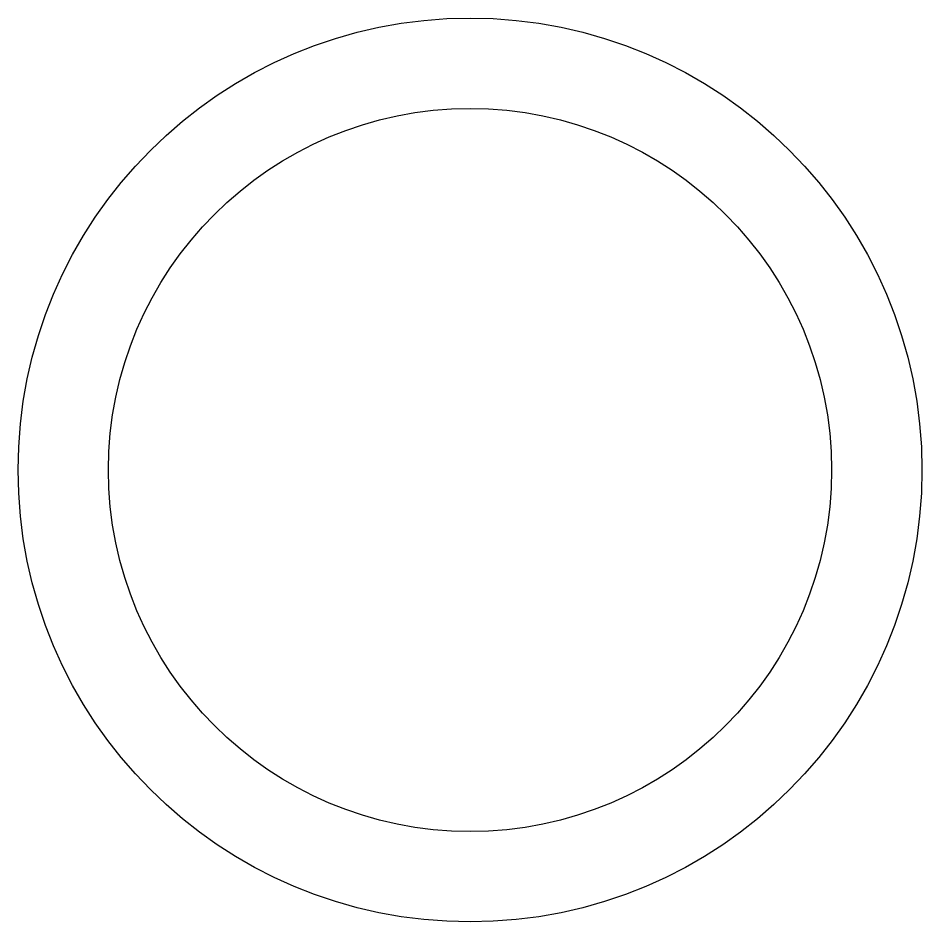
# Model space of a CAD drawing. Extents: x -24.6 to 23.7, y 1.3 to 49.6.
import ezdxf

# ---------------------------------------------------------------- set-up
doc = ezdxf.new("R2010")
doc.units = 0
doc.layers.add('1', color=4, linetype='CONTINUOUS')
doc.layers.add('5', color=6, linetype='CONTINUOUS')

msp = doc.modelspace()

# ---------------------------------------------------------------- linework, layer by layer
at = {"layer": '1', "color": 7}
msp.add_circle((-0.445, 25.464), 24.13, dxfattribs=at)
at = {"layer": '5', "color": 7}
msp.add_circle((-0.445, 25.464), 19.304, dxfattribs=at)

doc.saveas('drawing.dxf')
